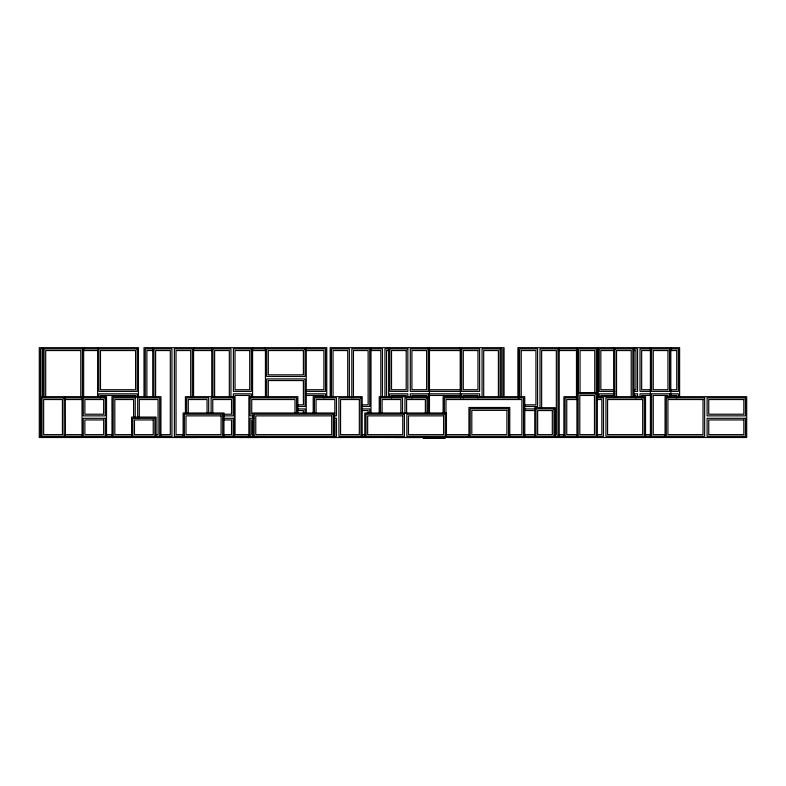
<?xml version="1.0" encoding="UTF-8"?>
<svg xmlns="http://www.w3.org/2000/svg" width="786" height="786" viewBox="0 0 786 786"><rect width="100%" height="100%" fill="white"/><g stroke="black" fill="none" stroke-linecap="round" stroke-linejoin="round"><path stroke-width="1.18" d="M42.965 348.915L40.528 348.915L40.528 436.269M83.169 348.915L97.778 348.915M152.435 348.915L145.243 348.915L145.243 397.441M193.248 348.915L211.238 348.915M252.335 348.915L265.53 348.915M306.344 348.915L325.532 348.915L325.532 391.369L306.344 391.369M370.461 348.915L382.448 348.915L382.448 397.441M388.53 348.915L384.944 348.915L384.944 397.441M428.449 348.915L460.822 348.915M558.934 348.915L576.914 348.915M633.978 348.915L637.574 348.915L637.574 391.369L633.978 391.369M650.818 348.915L640.02 348.915L640.02 391.369L650.818 391.369M669.996 348.915L678.397 348.915L678.397 391.369L669.996 391.369M82.569 350.546L97.258 350.546M152.926 350.546L146.874 350.546L146.874 396.861M192.531 350.546L211.896 350.546M251.608 350.546L266.13 350.546M305.744 350.546L323.901 350.546L323.901 389.738L305.744 389.738M371.139 350.546L380.817 350.546L380.817 396.861M389.021 350.546L386.574 350.546L386.574 396.861M428.91 350.546L460.38 350.546L460.38 389.738L428.91 389.738M558.325 350.546L576.482 350.546L576.482 396.861M614.151 350.546L600.838 350.546L600.838 389.738L614.151 389.738M633.526 350.546L635.943 350.546L635.943 389.738L633.526 389.738M650.13 350.546L641.661 350.546L641.661 389.738L650.13 389.738M669.495 350.546L676.756 350.546L676.756 389.738L669.495 389.738M428.449 391.369L460.822 391.369M614.79 391.369L599.207 391.369L599.207 348.915L632.858 348.915L632.858 397.441M306.344 393.815L325.532 393.815L325.532 397.451M428.449 393.815L460.822 393.815M614.79 393.815L599.207 393.815L599.207 397.451M633.978 393.815L637.574 393.815L637.574 397.451M650.818 393.815L640.02 393.815L640.02 397.451M669.996 393.815L678.397 393.815L678.397 397.451M305.744 395.446L323.901 395.446L323.901 397.903M428.91 395.446L460.38 395.446L460.38 397.903M614.151 395.446L600.838 395.446L600.838 397.903M633.526 395.446L635.943 395.446L635.943 397.903M650.13 395.446L641.661 395.446L641.661 397.903M669.495 395.446L676.756 395.446L676.756 397.903M428.223 396.675L379.235 396.675L379.235 413.485M577.297 396.675L563.896 396.675L563.896 437.488M596.8 396.675L645.532 396.675L645.532 437.488M64.364 397.903L82.727 397.903M577.111 397.903L565.124 397.903L565.124 436.269L577.111 436.269M597.498 397.903L603.491 397.903L603.491 436.269L597.498 436.269M64.383 399.534L82.412 399.534M577.651 399.534L566.755 399.534L566.755 434.638L577.651 434.638M597.016 399.534L601.86 399.534L601.86 434.638L597.016 434.638M297.344 404.839L303.396 404.839L303.396 380.552L268.291 380.552L268.291 397.549M362.012 404.839L368.133 404.839L368.133 350.546L353.445 350.546L353.445 397.598M524.91 404.839L535.934 404.839L535.934 350.546L521.236 350.546L521.236 397.598M297.835 406.47L305.027 406.47L305.027 378.921L266.66 378.921L266.66 396.891M361.393 406.47L369.774 406.47L369.774 348.915L351.814 348.915L351.814 397.903M524.39 406.47L537.565 406.47L537.565 348.915L519.605 348.915L519.605 397.903M297.835 408.916L305.027 408.916L305.027 412.483M361.393 408.916L369.774 408.916L369.774 412.483M524.39 408.916L535.168 408.916M297.344 410.547L303.396 410.547L303.396 412.964M362.012 410.547L368.133 410.547L368.133 412.964M524.91 410.547L534.706 410.547M223.322 414.222L231.536 414.222L231.536 399.534L212.76 399.534L212.76 413.004M223.381 415.863L233.177 415.863L233.177 397.903L211.129 397.903L211.129 413.465M253.78 415.863L250.105 415.863L250.105 397.903L296.636 397.903L296.636 413.465M334.021 415.863L336.467 415.863L336.467 397.903L314.429 397.903L314.429 413.465M223.381 418.309L233.177 418.309L233.177 436.269L223.381 436.269M253.78 418.309L250.105 418.309L250.105 436.269L253.78 436.269M334.021 418.309L336.467 418.309L336.467 436.269L334.021 436.269M223.322 419.94L231.536 419.94L231.536 434.638L223.322 434.638M64.383 434.638L82.412 434.638M106.532 434.638L112.585 434.638M131.252 434.638L114.815 434.638L114.815 399.534L133.591 399.534L133.591 417.69M155.736 434.638L158.084 434.638L158.084 399.534L139.309 399.534L139.309 417.69M160.511 434.638L170.307 434.638L170.307 350.546L155.608 350.546L155.608 396.861M183.364 434.638L176.025 434.638L176.025 350.546L190.713 350.546L190.713 396.861M249.722 434.638L235.034 434.638L235.034 395.446L249.722 395.446L249.722 397.903M362.012 434.638L365.687 434.638M445.976 434.638L469.242 434.638M509.652 434.638L521.904 434.638L521.904 399.534L445.976 399.534L445.976 412.846M524.91 434.638L534.706 434.638M558.325 434.638L564.377 434.638M645.286 434.638L650.13 434.638M665.506 434.638L653.254 434.638L653.254 395.446L667.953 395.446L667.953 397.903M64.364 436.269L82.727 436.269M106.041 436.269L112.034 436.269M131.557 436.269L113.184 436.269L113.184 397.903L135.231 397.903L135.231 418.28M156.041 436.269L159.715 436.269L159.715 397.903L137.678 397.903L137.678 418.28M161.159 436.269L171.938 436.269L171.938 348.915L153.977 348.915L153.977 397.441M183.963 436.269L174.384 436.269L174.384 348.915L192.344 348.915L192.344 397.441M233.403 436.269L248.966 436.269M361.393 436.269L364.979 436.269M445.564 436.269L469.93 436.269M510.134 436.269L523.535 436.269L523.535 397.903L444.345 397.903L444.345 413.485M524.39 436.269L535.168 436.269M554.385 436.269L557.972 436.269L557.972 348.915L540.011 348.915L540.011 408.366M558.934 436.269L563.729 436.269M644.825 436.269L650.818 436.269M664.799 436.269L651.623 436.269L651.623 393.815L669.584 393.815L669.584 397.451M40.184 437.085L196.628 437.488M196.972 437.085L223.627 437.488M224.806 437.085L242.196 437.488M259.262 437.085L265.923 437.488M270.905 437.085L288.305 437.085M289.356 437.085L296.312 437.085M297.481 437.085L335.76 437.488M364.105 437.085L339.444 437.488M365.274 437.085L377.938 437.085M380.041 437.085L387.213 437.488M394.297 437.085L387.429 437.488M421.345 437.085L428.006 437.488M423.241 438.313L445.082 438.313L445.082 437.488M679.615 397.451L679.615 347.687L597.979 347.687L597.979 397.451M670.812 347.687L670.812 397.451M665.064 437.488L665.064 396.675L746.7 396.675L746.7 437.488L39.3 437.488L39.3 347.687L138.444 347.687L138.444 397.451M650.405 347.687L650.405 437.488M634.076 347.687L634.076 397.451M631.217 396.861L631.217 350.546L616.529 350.546L616.529 396.861M614.898 348.915L614.898 397.441M613.67 347.687L613.67 397.451M597.606 397.903L597.606 347.687L518.112 347.687L518.112 397.903M597.34 437.488L597.34 392.587L576.934 392.587L576.934 437.488M596.378 393L596.378 348.915L578.417 348.915L578.417 393M594.747 392.774L594.747 350.546L580.048 350.546L580.048 392.774M577.189 347.687L577.189 397.903M559.2 347.687L559.2 437.488M556.341 434.638L556.341 350.546L541.642 350.546L541.642 407.826M555.181 437.488L555.181 407.698L534.775 407.698L534.775 437.488M524.763 437.488L524.763 396.675L443.117 396.675L443.117 413.485M518.377 347.687L518.377 397.903M509.77 437.488L509.77 407.492L468.947 407.492L468.947 437.488M504.062 397.451L504.062 347.687L330.179 347.687L330.179 397.451M502.834 348.915L502.834 397.441M501.252 347.687L501.252 397.451M500.024 397.441L500.024 348.915L482.064 348.915L482.064 397.441M498.393 396.861L498.393 350.546L483.695 350.546L483.695 396.861M479.617 397.451L479.617 393.815L461.657 393.815L461.657 397.451M477.986 397.903L477.986 395.446L463.288 395.446L463.288 397.903M460.429 347.687L460.429 397.451M446.438 437.488L446.438 413.004L364.802 413.004L364.802 437.488M444.463 437.488L444.463 438.313M443.176 437.488L443.176 438.313M443.039 437.488L443.039 438.313M442.125 437.488L442.125 438.313M440.691 437.488L440.691 438.313M439.089 437.488L439.089 438.313M429.47 347.687L429.47 413.22M429.441 437.488L429.441 438.313M428.36 437.488L428.36 438.313M428.223 413.485L428.252 393.815L410.292 393.815L410.292 397.451M426.995 413.465L426.995 397.903L404.957 397.903L404.957 413.465M426.621 397.903L426.621 395.446L411.923 395.446L411.923 397.903M426.159 437.488L426.159 438.313M425.56 437.488L425.56 438.313M425.364 413.004L425.364 399.534L406.588 399.534L406.588 413.004M425.118 437.488L425.118 438.313M423.536 437.488L423.536 438.313M419.822 437.488L395.063 437.488M407.836 397.451L407.836 393.815L389.876 393.815L389.876 397.451M406.205 397.903L406.205 395.446L391.516 395.446L391.516 397.903M402.501 413.465L402.501 397.903L380.463 397.903L380.463 413.465M400.87 413.004L400.87 399.534L382.094 399.534L382.094 413.004M388.657 347.687L388.657 397.451M370.992 347.687L370.992 413.22M362.179 437.488L362.179 396.675L313.201 396.675L313.201 413.485M349.357 397.441L349.357 348.915L331.397 348.915L331.397 397.441M347.726 396.861L347.726 350.546L333.038 350.546L333.038 396.861M334.836 414.222L334.836 399.534L316.06 399.534L316.06 413.004M334.836 419.94L334.836 434.638M334.482 437.488L334.551 413.004L252.905 413.004L252.905 437.488M326.76 397.451L326.76 347.687L144.015 347.687L144.015 397.451M306.255 347.687L306.255 413.22M297.865 413.485L297.865 396.675L248.887 396.675L248.887 437.488M295.005 413.004L295.005 399.534L251.736 399.534L251.736 414.222M265.432 347.687L265.432 396.891M257.798 437.488L251.874 437.488M252.581 347.687L252.581 397.451M251.736 419.94L251.736 434.638M251.363 397.451L251.363 393.815L233.403 393.815L233.403 397.451M250.852 437.488L247.305 437.488M234.395 437.488L234.395 396.675L185.417 396.675L185.417 413.485M230.946 397.441L230.946 348.915L212.986 348.915L212.986 397.441M229.316 396.861L229.316 350.546L214.617 350.546L214.617 396.861M223.951 437.488L223.951 413.004L183.128 413.004L183.128 437.488M211.768 347.687L211.768 397.451M208.683 413.485L208.683 397.903L186.636 397.903L186.636 413.485M207.052 412.846L207.052 399.534L188.276 399.534L188.276 412.846M193.572 347.687L193.572 397.451M160.914 437.488L160.943 396.675L111.956 396.675L112.025 437.488M156.09 437.488L156.09 417.081L131.606 417.081L131.606 437.488M152.749 347.687L152.749 397.451M137.216 397.451L137.216 393.815L98.849 393.815L98.849 397.451M135.585 397.903L135.585 395.446L100.48 395.446L100.48 397.903M106.513 437.488L106.513 396.675L40.793 396.675L40.793 437.488M97.621 347.687L97.621 397.451M83.65 347.687L83.65 397.451M82.422 397.441L82.422 348.915L44.055 348.915L44.055 397.441M82.029 396.675L82.058 437.488M80.791 396.861L80.791 350.546L45.686 350.546L45.686 396.861M65.277 396.675L65.425 437.488M42.837 347.687L42.837 397.451M42.159 350.546L42.159 396.861M41.098 396.675L41.098 437.488M137.216 348.915L98.849 348.915L98.849 391.369L137.216 391.369L137.216 348.915M251.363 348.915L233.403 348.915L233.403 391.369L251.363 391.369L251.363 348.915M305.027 348.915L266.66 348.915L266.66 376.465L305.027 376.465L305.027 348.915M407.836 348.915L389.876 348.915L389.876 391.369L407.836 391.369L407.836 348.915M428.252 348.915L410.292 348.915L410.292 391.369L428.252 391.369L428.252 348.915M479.617 348.915L461.657 348.915L461.657 391.369L479.617 391.369L479.617 348.915M669.584 348.915L651.623 348.915L651.623 391.369L669.584 391.369L669.584 348.915M135.585 350.546L100.48 350.546L100.48 389.738L135.585 389.738L135.585 350.546M249.722 350.546L235.034 350.546L235.034 389.738L249.722 389.738L249.722 350.546M303.396 350.546L268.291 350.546L268.291 374.834L303.396 374.834L303.396 350.546M406.205 350.546L391.516 350.546L391.516 389.738L406.205 389.738L406.205 350.546M426.621 350.546L411.923 350.546L411.923 389.738L426.621 389.738L426.621 350.546M477.986 350.546L463.288 350.546L463.288 389.738L477.986 389.738L477.986 350.546M667.953 350.546L653.254 350.546L653.254 389.738L667.953 389.738L667.953 350.546M596.112 393.815L578.152 393.815L578.152 436.269L596.112 436.269L596.112 393.815M594.481 395.446L579.793 395.446L579.793 434.638L594.481 434.638L594.481 395.446M64.059 397.903L42.012 397.903L42.012 436.269L64.059 436.269L64.059 397.903M105.295 397.903L83.247 397.903L83.247 415.863L105.295 415.863L105.295 397.903M360.961 397.903L338.913 397.903L338.913 436.269L360.961 436.269L360.961 397.903M644.314 397.903L605.937 397.903L605.937 436.269L644.314 436.269L644.314 397.903M704.659 397.903L666.292 397.903L666.292 436.269L704.659 436.269L704.659 397.903M745.472 397.903L707.105 397.903L707.105 415.863L745.472 415.863L745.472 397.903M62.428 399.534L43.643 399.534L43.643 434.638L62.428 434.638L62.428 399.534M103.654 399.534L84.878 399.534L84.878 414.222L103.654 414.222L103.654 399.534M359.33 399.534L340.554 399.534L340.554 434.638L359.33 434.638L359.33 399.534M642.683 399.534L607.578 399.534L607.578 434.638L642.683 434.638L642.683 399.534M703.028 399.534L667.923 399.534L667.923 434.638L703.028 434.638L703.028 399.534M743.841 399.534L708.736 399.534L708.736 414.222L743.841 414.222L743.841 399.534M508.542 408.71L470.175 408.71L470.175 436.269L508.542 436.269L508.542 408.71M553.963 408.916L536.003 408.916L536.003 436.269L553.963 436.269L553.963 408.916M506.911 410.351L471.806 410.351L471.806 434.638L506.911 434.638L506.911 410.351M552.322 410.547L537.634 410.547L537.634 434.638L552.322 434.638L552.322 410.547M222.723 414.222L184.356 414.222L184.356 436.269L222.723 436.269L222.723 414.222M333.323 414.222L254.133 414.222L254.133 436.269L333.323 436.269L333.323 414.222M404.397 414.222L366.021 414.222L366.021 436.269L404.397 436.269L404.397 414.222M445.21 414.222L406.843 414.222L406.843 436.269L445.21 436.269L445.21 414.222M221.092 415.863L185.987 415.863L185.987 434.638L221.092 434.638L221.092 415.863M331.692 415.863L255.764 415.863L255.764 434.638L331.692 434.638L331.692 415.863M402.756 415.863L367.651 415.863L367.651 434.638L402.756 434.638L402.756 415.863M443.579 415.863L408.474 415.863L408.474 434.638L443.579 434.638L443.579 415.863M105.295 418.309L83.247 418.309L83.247 436.269L105.295 436.269L105.295 418.309M154.871 418.309L132.824 418.309L132.824 436.269L154.871 436.269L154.871 418.309M745.472 418.309L707.105 418.309L707.105 436.269L745.472 436.269L745.472 418.309M103.654 419.94L84.878 419.94L84.878 434.638L103.654 434.638L103.654 419.94M153.241 419.94L134.465 419.94L134.465 434.638L153.241 434.638L153.241 419.94M743.841 419.94L708.736 419.94L708.736 434.638L743.841 434.638L743.841 419.94"/></g></svg>
